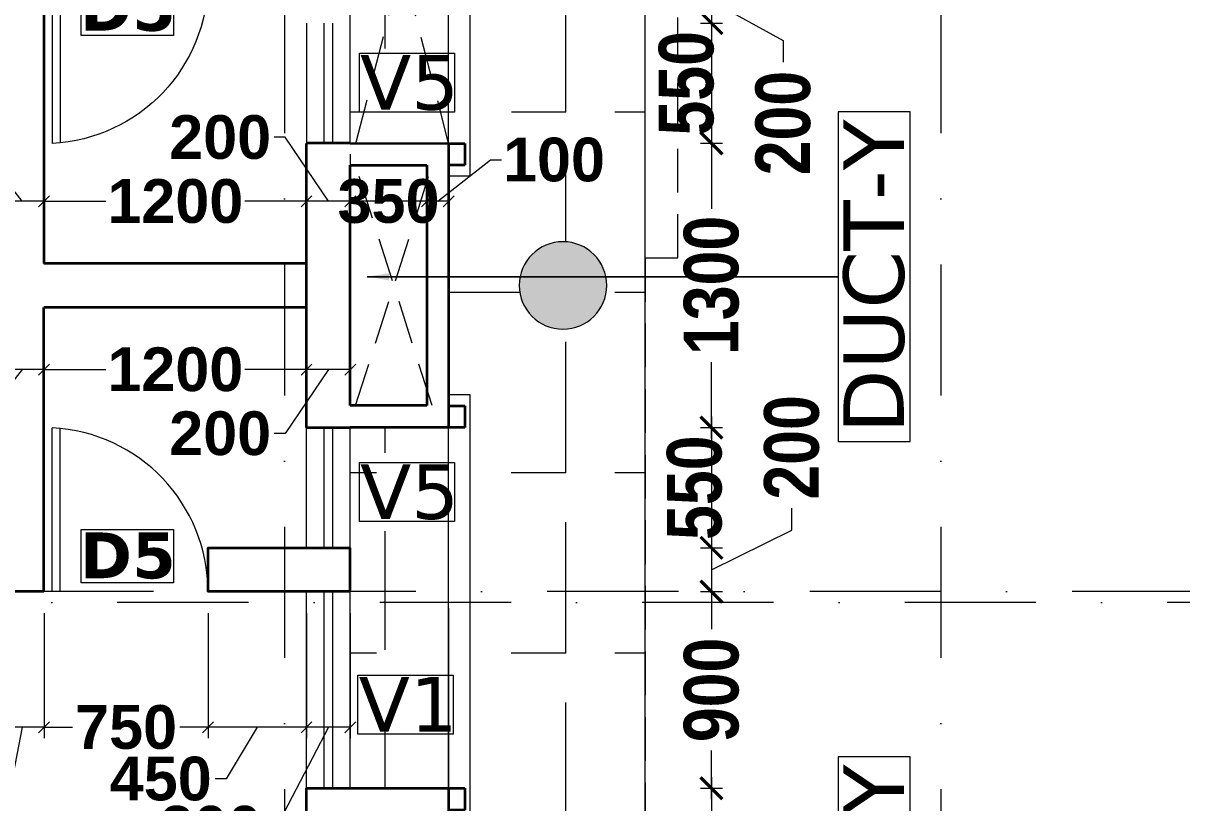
# Model space of a CAD drawing. Header units: millimetres. Extents: x -3092155 to 4513934, y -12317808 to 1850003.
# Drawn here: x -386529 to -381232, y -5569303 to -5565736 of the extents above; entities that cross this region are included whole.
import ezdxf

# ---------------------------------------------------------------- set-up
doc = ezdxf.new("R2010")
doc.units = ezdxf.units.MM
doc.header["$LTSCALE"] = 2
doc.header["$MEASUREMENT"] = 0
doc.header["$PDMODE"] = 34
doc.header["$PDSIZE"] = 500
for name, pattern in [('DASHDOT', [1, 0.5, -0.25, 0, -0.25]), ('DASHED2', [0.375, 0.25, -0.125]), ('HIDDEN', [0.375, 0.25, -0.125])]:
    doc.linetypes.add(name, pattern=pattern)
for name, color, linetype, lineweight in [('COL. R', 140, 'Continuous', 15), ('cornice', 12, 'Continuous', 25), ('D DIM', 250, 'Continuous', 9), ('D5', 10, 'Continuous', 5), ('DIM', 27, 'Continuous', 5), ('DOOR', 27, 'Continuous', 5), ('DUCT', 37, 'Continuous', 35), ('glass', 5, 'Continuous', 15), ('GRID', 251, 'DASHDOT', 5), ('HAT', 42, 'Continuous', 5), ('PROJ', 251, 'HIDDEN', 5), ('SILL', 74, 'Continuous', 9), ('v1', 162, 'Continuous', 5), ('VENTI', 162, 'Continuous', 5), ('W2', 162, 'Continuous', 5), ('WAll', 250, 'Continuous', 35)]:
    doc.layers.add(name, color=color, linetype=linetype, lineweight=lineweight)
doc.layers.add('DOT', color=7, linetype='DASHED2', lineweight=0, true_color=0x89067c)
doc.layers.add('duct text', color=7, linetype='Continuous', lineweight=5, true_color=0x30182a)
doc.styles.add('COLOUMNN DIM', font='ARIALNB.TTF', dxfattribs={"height": 550})
doc.styles.add('door', font='arial.ttf', dxfattribs={"height": 70})
doc.styles.add('INNER DIM', font='ARIALNB.TTF', dxfattribs={"height": 250})
doc.styles.add('int dim', font='arialbd.ttf', dxfattribs={"height": 200})
doc.styles.add('style2', font='verdana.ttf')
doc.dimstyles.new('DOOR', dxfattribs={"dimtxt": 100, "dimasz": 100, "dimexe": 25, "dimexo": 50, "dimgap": 25, "dimtad": 0, "dimtih": 1, "dimtoh": 1, "dimdec": 0, "dimzin": 3, "dimdsep": 46, "dimtxsty": 'door', "dimblk": 'OBLIQUE', "dimcen": 200, "dimclrd": 256, "dimclre": 256, "dimclrt": 256, "dimadec": 0, "dimazin": 0, "dimtfac": 1, "dimtdec": 0, "dimtofl": 0, "dimtmove": 2, "dimatfit": 3, "dimfxl": 300, "dimfxlon": 1, "dimfrac": 1, "dimtolj": 1, "dimtzin": 0, "dimlwd": -1, "dimlwe": -1, "dimarcsym": 0})
doc.dimstyles.new('external final', dxfattribs={"dimscale": 0, "dimtxt": 250, "dimasz": 100, "dimexe": 50, "dimexo": 50, "dimgap": 50, "dimtad": 0, "dimdec": 0, "dimzin": 0, "dimdsep": 46, "dimtxsty": 'INNER DIM', "dimblk": 'ARCHTICK', "dimcen": 100, "dimdle": 50, "dimclrd": 256, "dimclre": 256, "dimclrt": 256, "dimadec": 0, "dimazin": 0, "dimtfac": 1, "dimtdec": 0, "dimtix": 1, "dimtmove": 1, "dimatfit": 3, "dimfxl": 50, "dimfxlon": 1, "dimtolj": 1, "dimtzin": 0, "dimlwd": -1, "dimlwe": -1, "dimarcsym": 1})
doc.dimstyles.new('lamon', dxfattribs={"dimtxt": 200, "dimasz": 50, "dimexe": 50, "dimexo": 100, "dimgap": 25, "dimtad": 0, "dimdec": 0, "dimzin": 3, "dimdsep": 46, "dimtxsty": 'int dim', "dimblk": 'OBLIQUE', "dimcen": 90, "dimclrd": 256, "dimclre": 256, "dimclrt": 256, "dimadec": 0, "dimazin": 0, "dimtfac": 1, "dimtdec": 0, "dimtofl": 0, "dimtmove": 1, "dimatfit": 3, "dimfxl": 1, "dimfrac": 1, "dimtolj": 1, "dimtzin": 0, "dimlwd": -1, "dimlwe": -1, "dimarcsym": 1})

# ---------------------------------------------------------------- blocks, each defined once
blk = doc.blocks.new('A$C782B46B9')
at = {"layer": 'DOOR', "ltscale": 100}
for p, q in [((998.8, 100), (3.8, 100)), ((998.8, 100), (998.8, 0)), ((998.8, 50), (0, 50))]:
    blk.add_line(p, q, dxfattribs=at)
blk.add_arc((998.8, 0), 1000, 90, 177.13402, dxfattribs=at)
blk = doc.blocks.new('_ArchTick')
at = {"color": 0, "linetype": 'ByBlock', "const_width": 0.15}
blk.add_lwpolyline([(-0.5, -0.5), (0.5, 0.5)], dxfattribs=at)
blk = doc.blocks.new('*D275')
at = {"layer": 'D DIM', "ltscale": 100, "transparency": 16777216}
for p, q in [((-383381.9, -5565486.2), (-383381.9, -5565786.2)), ((-383431.9, -5565536.2), (-383331.9, -5565536.2)), ((-383381.9, -5565636.2), (-383054.3, -5565814.9)), ((-383431.9, -5565736.2), (-383331.9, -5565736.2)), ((-383054.3, -5565814.9), (-383054.3, -5565914.9))]:
    blk.add_line(p, q, dxfattribs=at)
at = {"layer": 'Defpoints', "color": 0, "lineweight": 50, "ltscale": 100, "transparency": 16777216}
for p in [(-385033.5, -5565536.2), (-385033.5, -5565736.2), (-383381.9, -5565736.2)]:
    blk.add_point(p, dxfattribs=at)
at = {"layer": 'D DIM', "ltscale": 100, "transparency": 16777216, "xscale": 100, "yscale": 100, "zscale": 100}
for p, rotation in [((-383381.9, -5565536.2), 90), ((-383381.9, -5565736.2), 270)]:
    blk.add_blockref('_ArchTick', p, dxfattribs=dict(at, rotation=rotation))
at = {"layer": 'D DIM', "ltscale": 100, "transparency": 16777216, "insert": (-383054.3, -5566193.3), "char_height": 250, "attachment_point": 5, "rotation": 90, "style": 'INNER DIM'}
blk.add_mtext('\\A1;200', dxfattribs=at)
blk = doc.blocks.new('*D276')
at = {"layer": 'D DIM', "ltscale": 100, "transparency": 16777216}
for p, q in [((-383381.9, -5565686.2), (-383381.9, -5566335.9)), ((-383431.9, -5565736.2), (-383331.9, -5565736.2)), ((-383431.9, -5566285.9), (-383331.9, -5566285.9))]:
    blk.add_line(p, q, dxfattribs=at)
at = {"layer": 'Defpoints', "color": 0, "lineweight": 50, "ltscale": 100, "transparency": 16777216}
for p in [(-385033.5, -5565736.2), (-384583.5, -5566285.9), (-383381.9, -5566285.9)]:
    blk.add_point(p, dxfattribs=at)
at = {"layer": 'D DIM', "ltscale": 100, "transparency": 16777216, "xscale": 100, "yscale": 100, "zscale": 100}
for p, rotation in [((-383381.9, -5565736.2), 90), ((-383381.9, -5566285.9), 270)]:
    blk.add_blockref('_ArchTick', p, dxfattribs=dict(at, rotation=rotation))
at = {"layer": 'D DIM', "ltscale": 100, "transparency": 16777216, "insert": (-383496.3, -5566011.1), "char_height": 250, "attachment_point": 5, "rotation": 90, "style": 'INNER DIM'}
blk.add_mtext('\\A1;550', dxfattribs=at)
blk = doc.blocks.new('*D277')
at = {"layer": 'D DIM', "ltscale": 100, "transparency": 16777216}
for p, q in [((-383381.9, -5566235.9), (-383381.9, -5566585.7)), ((-383431.9, -5566285.9), (-383331.9, -5566285.9)), ((-383381.9, -5567635.9), (-383381.9, -5567286.2)), ((-383431.9, -5567585.9), (-383331.9, -5567585.9))]:
    blk.add_line(p, q, dxfattribs=at)
at = {"layer": 'Defpoints', "color": 0, "lineweight": 50, "ltscale": 100, "transparency": 16777216}
for p in [(-384583.5, -5566285.9), (-384583.5, -5567585.9), (-383381.9, -5567585.9)]:
    blk.add_point(p, dxfattribs=at)
at = {"layer": 'D DIM', "ltscale": 100, "transparency": 16777216, "xscale": 100, "yscale": 100, "zscale": 100}
for p, rotation in [((-383381.9, -5566285.9), 90), ((-383381.9, -5567585.9), 270)]:
    blk.add_blockref('_ArchTick', p, dxfattribs=dict(at, rotation=rotation))
at = {"layer": 'D DIM', "ltscale": 100, "transparency": 16777216, "insert": (-383381.9, -5566935.9), "char_height": 250, "attachment_point": 5, "rotation": 90, "style": 'INNER DIM'}
blk.add_mtext('\\A1;1300', dxfattribs=at)
blk = doc.blocks.new('*D278')
at = {"layer": 'D DIM', "ltscale": 100, "transparency": 16777216}
for p, q in [((-383381.9, -5567535.9), (-383381.9, -5568186.2)), ((-383431.9, -5567585.9), (-383331.9, -5567585.9)), ((-383431.9, -5568136.2), (-383331.9, -5568136.2))]:
    blk.add_line(p, q, dxfattribs=at)
at = {"layer": 'Defpoints', "color": 0, "lineweight": 50, "ltscale": 100, "transparency": 16777216}
for p in [(-384583.5, -5567585.9), (-385033.5, -5568136.2), (-383381.9, -5568136.2)]:
    blk.add_point(p, dxfattribs=at)
at = {"layer": 'D DIM', "ltscale": 100, "transparency": 16777216, "xscale": 100, "yscale": 100, "zscale": 100}
for p, rotation in [((-383381.9, -5567585.9), 90), ((-383381.9, -5568136.2), 270)]:
    blk.add_blockref('_ArchTick', p, dxfattribs=dict(at, rotation=rotation))
at = {"layer": 'D DIM', "ltscale": 100, "transparency": 16777216, "insert": (-383459.2, -5567861.1), "char_height": 250, "attachment_point": 5, "rotation": 90, "style": 'INNER DIM'}
blk.add_mtext('\\A1;550', dxfattribs=at)
blk = doc.blocks.new('*D279')
at = {"layer": 'D DIM', "ltscale": 100, "transparency": 16777216}
for p, q in [((-383014.7, -5568055.1), (-383014.7, -5567955.1)), ((-383381.9, -5568236.2), (-383014.7, -5568055.1)), ((-383381.9, -5568086.2), (-383381.9, -5568386.2)), ((-383431.9, -5568136.2), (-383331.9, -5568136.2)), ((-383431.9, -5568336.2), (-383331.9, -5568336.2))]:
    blk.add_line(p, q, dxfattribs=at)
at = {"layer": 'Defpoints', "color": 0, "lineweight": 50, "ltscale": 100, "transparency": 16777216}
for p in [(-385033.5, -5568136.2), (-385033.5, -5568336.2), (-383381.9, -5568336.2)]:
    blk.add_point(p, dxfattribs=at)
at = {"layer": 'D DIM', "ltscale": 100, "transparency": 16777216, "xscale": 100, "yscale": 100, "zscale": 100}
for p, rotation in [((-383381.9, -5568136.2), 90), ((-383381.9, -5568336.2), 270)]:
    blk.add_blockref('_ArchTick', p, dxfattribs=dict(at, rotation=rotation))
at = {"layer": 'D DIM', "ltscale": 100, "transparency": 16777216, "insert": (-383014.7, -5567676.7), "char_height": 250, "attachment_point": 5, "rotation": 90, "style": 'INNER DIM'}
blk.add_mtext('\\A1;200', dxfattribs=at)
blk = doc.blocks.new('*D280')
at = {"layer": 'D DIM', "ltscale": 100, "transparency": 16777216}
for p, q in [((-383381.9, -5568286.2), (-383381.9, -5568508.7)), ((-383431.9, -5568336.2), (-383331.9, -5568336.2)), ((-383381.9, -5569285.9), (-383381.9, -5569063.5)), ((-383431.9, -5569235.9), (-383331.9, -5569235.9))]:
    blk.add_line(p, q, dxfattribs=at)
at = {"layer": 'Defpoints', "color": 0, "lineweight": 50, "ltscale": 100, "transparency": 16777216}
for p in [(-385033.5, -5568336.2), (-384583.5, -5569235.9), (-383381.9, -5569235.9)]:
    blk.add_point(p, dxfattribs=at)
at = {"layer": 'D DIM', "ltscale": 100, "transparency": 16777216, "xscale": 100, "yscale": 100, "zscale": 100}
for p, rotation in [((-383381.9, -5568336.2), 90), ((-383381.9, -5569235.9), 270)]:
    blk.add_blockref('_ArchTick', p, dxfattribs=dict(at, rotation=rotation))
at = {"layer": 'D DIM', "ltscale": 100, "transparency": 16777216, "insert": (-383381.9, -5568786.1), "char_height": 250, "attachment_point": 5, "rotation": 90, "style": 'INNER DIM'}
blk.add_mtext('\\A1;900', dxfattribs=at)
blk = doc.blocks.new('*D281')
at = {"layer": 'D DIM', "ltscale": 100, "transparency": 16777216}
for p, q in [((-383381.9, -5569185.9), (-383381.9, -5569535.7)), ((-383431.9, -5569235.9), (-383331.9, -5569235.9)), ((-383381.9, -5570585.9), (-383381.9, -5570236.2)), ((-383431.9, -5570535.9), (-383331.9, -5570535.9))]:
    blk.add_line(p, q, dxfattribs=at)
at = {"layer": 'Defpoints', "color": 0, "lineweight": 50, "ltscale": 100, "transparency": 16777216}
for p in [(-384583.5, -5569235.9), (-384583.5, -5570535.9), (-383381.9, -5570535.9)]:
    blk.add_point(p, dxfattribs=at)
at = {"layer": 'D DIM', "ltscale": 100, "transparency": 16777216, "xscale": 100, "yscale": 100, "zscale": 100}
for p, rotation in [((-383381.9, -5569235.9), 90), ((-383381.9, -5570535.9), 270)]:
    blk.add_blockref('_ArchTick', p, dxfattribs=dict(at, rotation=rotation))
at = {"layer": 'D DIM', "ltscale": 100, "transparency": 16777216, "insert": (-383381.9, -5569885.9), "char_height": 250, "attachment_point": 5, "rotation": 90, "style": 'INNER DIM'}
blk.add_mtext('\\A1;1300', dxfattribs=at)
blk = doc.blocks.new('_Oblique')
at = {"color": 0, "linetype": 'ByBlock', "lineweight": -2}
blk.add_line((-0.5, -0.5), (0.5, 0.5), dxfattribs=at)
blk = doc.blocks.new('*D673')
at = {"layer": 'Defpoints', "color": 0, "lineweight": 50, "ltscale": 100, "transparency": 16777216}
for p in [(-384683.5, -5566551.1), (-384683.5, -5566632.5), (-384583.5, -5566632.5)]:
    blk.add_point(p, dxfattribs=at)
at = {"layer": 'DIM', "ltscale": 100, "transparency": 16777216}
for p, q in [((-384633.5, -5566551.1), (-384392.2, -5566361.4)), ((-384392.2, -5566361.4), (-384342.2, -5566361.4)), ((-384683.5, -5566532.5), (-384683.5, -5566501.1)), ((-384583.5, -5566532.5), (-384583.5, -5566501.1)), ((-384583.5, -5566551.1), (-384683.5, -5566551.1))]:
    blk.add_line(p, q, dxfattribs=at)
at = {"layer": 'DIM', "ltscale": 100, "transparency": 16777216, "xscale": 50, "yscale": 50, "zscale": 50, "rotation": 180}
blk.add_blockref('_Oblique', (-384683.5, -5566551.1), dxfattribs=at)
at = {"layer": 'DIM', "ltscale": 100, "transparency": 16777216, "xscale": 50, "yscale": 50, "zscale": 50}
blk.add_blockref('_Oblique', (-384583.5, -5566551.1), dxfattribs=at)
at = {"layer": 'DIM', "ltscale": 100, "transparency": 16777216, "insert": (-384102.1, -5566361.4), "char_height": 200, "attachment_point": 5, "style": 'int dim'}
blk.add_mtext('\\A1;100', dxfattribs=at)
blk = doc.blocks.new('*D674')
at = {"layer": 'Defpoints', "color": 0, "lineweight": 50, "ltscale": 100, "transparency": 16777216}
for p in [(-385033.5, -5566385.9), (-385033.5, -5566551.1), (-384683.5, -5566632.5)]:
    blk.add_point(p, dxfattribs=at)
at = {"layer": 'DIM', "ltscale": 100, "transparency": 16777216}
for p, q in [((-385033.5, -5566485.9), (-385033.5, -5566601.1)), ((-384683.5, -5566532.5), (-384683.5, -5566501.1)), ((-384683.5, -5566551.1), (-385033.5, -5566551.1))]:
    blk.add_line(p, q, dxfattribs=at)
at = {"layer": 'DIM', "ltscale": 100, "transparency": 16777216, "xscale": 50, "yscale": 50, "zscale": 50, "rotation": 180}
blk.add_blockref('_Oblique', (-385033.5, -5566551.1), dxfattribs=at)
at = {"layer": 'DIM', "ltscale": 100, "transparency": 16777216, "xscale": 50, "yscale": 50, "zscale": 50}
blk.add_blockref('_Oblique', (-384683.5, -5566551.1), dxfattribs=at)
at = {"layer": 'DIM', "ltscale": 100, "transparency": 16777216, "insert": (-384858.5, -5566551.1), "char_height": 200, "attachment_point": 5, "style": 'int dim'}
blk.add_mtext('\\A1;350', dxfattribs=at)
blk = doc.blocks.new('*D675')
at = {"layer": 'Defpoints', "color": 0, "lineweight": 50, "ltscale": 100, "transparency": 16777216}
for p in [(-385233.5, -5566285.9), (-385033.5, -5566385.9), (-385233.5, -5566551.1)]:
    blk.add_point(p, dxfattribs=at)
at = {"layer": 'DIM', "ltscale": 100, "transparency": 16777216}
for p, q in [((-385330.7, -5566258.4), (-385380.7, -5566258.4)), ((-385133.5, -5566551.1), (-385330.7, -5566258.4)), ((-385233.5, -5566385.9), (-385233.5, -5566601.1)), ((-385033.5, -5566485.9), (-385033.5, -5566601.1)), ((-385033.5, -5566551.1), (-385233.5, -5566551.1))]:
    blk.add_line(p, q, dxfattribs=at)
at = {"layer": 'DIM', "ltscale": 100, "transparency": 16777216, "xscale": 50, "yscale": 50, "zscale": 50, "rotation": 180}
blk.add_blockref('_Oblique', (-385233.5, -5566551.1), dxfattribs=at)
at = {"layer": 'DIM', "ltscale": 100, "transparency": 16777216, "xscale": 50, "yscale": 50, "zscale": 50}
blk.add_blockref('_Oblique', (-385033.5, -5566551.1), dxfattribs=at)
at = {"layer": 'DIM', "ltscale": 100, "transparency": 16777216, "insert": (-385628.4, -5566258.4), "char_height": 200, "attachment_point": 5, "style": 'int dim'}
blk.add_mtext('\\A1;200', dxfattribs=at)
blk = doc.blocks.new('*D676')
at = {"layer": 'Defpoints', "color": 0, "lineweight": 50, "ltscale": 100, "transparency": 16777216}
for p in [(-385233.5, -5566285.9), (-386433.5, -5566551.1), (-386433.5, -5566836.2)]:
    blk.add_point(p, dxfattribs=at)
at = {"layer": 'DIM', "ltscale": 100, "transparency": 16777216}
for p, q in [((-385233.5, -5566385.9), (-385233.5, -5566601.1)), ((-386433.5, -5566736.2), (-386433.5, -5566501.1)), ((-386433.5, -5566551.1), (-386151.4, -5566551.1)), ((-385233.5, -5566551.1), (-385515.7, -5566551.1))]:
    blk.add_line(p, q, dxfattribs=at)
at = {"layer": 'DIM', "ltscale": 100, "transparency": 16777216, "xscale": 50, "yscale": 50, "zscale": 50, "rotation": 180}
blk.add_blockref('_Oblique', (-386433.5, -5566551.1), dxfattribs=at)
at = {"layer": 'DIM', "ltscale": 100, "transparency": 16777216, "xscale": 50, "yscale": 50, "zscale": 50}
blk.add_blockref('_Oblique', (-385233.5, -5566551.1), dxfattribs=at)
at = {"layer": 'DIM', "ltscale": 100, "transparency": 16777216, "insert": (-385833.5, -5566551.1), "char_height": 200, "attachment_point": 5, "style": 'int dim'}
blk.add_mtext('\\A1;1200', dxfattribs=at)
blk = doc.blocks.new('*D677')
at = {"layer": 'Defpoints', "color": 0, "lineweight": 50, "ltscale": 100, "transparency": 16777216}
for p in [(-386633.5, -5566551.1), (-386633.5, -5566836.2), (-386433.5, -5566836.2)]:
    blk.add_point(p, dxfattribs=at)
at = {"layer": 'DIM', "ltscale": 100, "transparency": 16777216}
for p, q in [((-386761.8, -5566259.3), (-386811.8, -5566259.3)), ((-386533.5, -5566551.1), (-386761.8, -5566259.3)), ((-386633.5, -5566736.2), (-386633.5, -5566501.1)), ((-386433.5, -5566736.2), (-386433.5, -5566501.1)), ((-386433.5, -5566551.1), (-386633.5, -5566551.1))]:
    blk.add_line(p, q, dxfattribs=at)
at = {"layer": 'DIM', "ltscale": 100, "transparency": 16777216, "xscale": 50, "yscale": 50, "zscale": 50, "rotation": 180}
blk.add_blockref('_Oblique', (-386633.5, -5566551.1), dxfattribs=at)
at = {"layer": 'DIM', "ltscale": 100, "transparency": 16777216, "xscale": 50, "yscale": 50, "zscale": 50}
blk.add_blockref('_Oblique', (-386433.5, -5566551.1), dxfattribs=at)
at = {"layer": 'DIM', "ltscale": 100, "transparency": 16777216, "insert": (-387059.5, -5566259.3), "char_height": 200, "attachment_point": 5, "style": 'int dim'}
blk.add_mtext('\\A1;200', dxfattribs=at)
blk = doc.blocks.new('*D693')
at = {"layer": 'Defpoints', "color": 0, "lineweight": 50, "ltscale": 100, "transparency": 16777216}
for p in [(-385233.5, -5568335.7), (-385033.5, -5568335.7), (-385233.5, -5568957.1)]:
    blk.add_point(p, dxfattribs=at)
at = {"layer": 'DIM', "ltscale": 100, "transparency": 16777216}
for p, q in [((-385233.5, -5568435.7), (-385233.5, -5569007.1)), ((-385033.5, -5568435.7), (-385033.5, -5569007.1)), ((-385133.5, -5568957.1), (-385373.9, -5569418.1)), ((-385033.5, -5568957.1), (-385233.5, -5568957.1)), ((-385373.9, -5569418.1), (-385423.9, -5569418.1))]:
    blk.add_line(p, q, dxfattribs=at)
at = {"layer": 'DIM', "ltscale": 100, "transparency": 16777216, "xscale": 50, "yscale": 50, "zscale": 50}
for p, rotation in [((-385233.5, -5568957.1), 180.0000006403302), ((-385033.5, -5568957.1), 6.403302688e-07)]:
    blk.add_blockref('_Oblique', p, dxfattribs=dict(at, rotation=rotation))
at = {"layer": 'DIM', "ltscale": 100, "transparency": 16777216, "insert": (-385671.6, -5569418.1), "char_height": 200, "attachment_point": 5, "rotation": 0, "style": 'int dim'}
blk.add_mtext('\\A1;200', dxfattribs=at)
blk = doc.blocks.new('*D694')
at = {"layer": 'Defpoints', "color": 0, "lineweight": 50, "ltscale": 100, "transparency": 16777216}
for p in [(-385683.5, -5568335.7), (-385233.5, -5568335.7), (-385683.5, -5568957.1)]:
    blk.add_point(p, dxfattribs=at)
at = {"layer": 'DIM', "ltscale": 100, "transparency": 16777216}
for p, q in [((-385683.5, -5568435.7), (-385683.5, -5569007.1)), ((-385233.5, -5568435.7), (-385233.5, -5569007.1)), ((-385233.5, -5568957.1), (-385683.5, -5568957.1)), ((-385458.5, -5568957.1), (-385601.5, -5569192.9)), ((-385601.5, -5569192.9), (-385651.5, -5569192.9))]:
    blk.add_line(p, q, dxfattribs=at)
at = {"layer": 'DIM', "ltscale": 100, "transparency": 16777216, "xscale": 50, "yscale": 50, "zscale": 50}
for p, rotation in [((-385683.5, -5568957.1), 180.0000006403302), ((-385233.5, -5568957.1), 6.403302688e-07)]:
    blk.add_blockref('_Oblique', p, dxfattribs=dict(at, rotation=rotation))
at = {"layer": 'DIM', "ltscale": 100, "transparency": 16777216, "insert": (-385900.1, -5569192.9), "char_height": 200, "attachment_point": 5, "rotation": 0, "style": 'int dim'}
blk.add_mtext('\\A1;450', dxfattribs=at)
blk = doc.blocks.new('*D695')
at = {"layer": 'Defpoints', "color": 0, "lineweight": 50, "ltscale": 100, "transparency": 16777216}
for p in [(-386433.5, -5568334.5), (-385683.5, -5568335.7), (-386433.5, -5568957.1)]:
    blk.add_point(p, dxfattribs=at)
at = {"layer": 'DIM', "ltscale": 100, "transparency": 16777216}
for p, q in [((-386433.5, -5568434.5), (-386433.5, -5569007.1)), ((-385683.5, -5568435.7), (-385683.5, -5569007.1)), ((-386433.5, -5568957.1), (-386303.8, -5568957.1)), ((-385683.5, -5568957.1), (-385813.3, -5568957.1))]:
    blk.add_line(p, q, dxfattribs=at)
at = {"layer": 'DIM', "ltscale": 100, "transparency": 16777216, "xscale": 50, "yscale": 50, "zscale": 50}
for p, rotation in [((-386433.5, -5568957.1), 180.0000006403302), ((-385683.5, -5568957.1), 6.403302688e-07)]:
    blk.add_blockref('_Oblique', p, dxfattribs=dict(at, rotation=rotation))
at = {"layer": 'DIM', "ltscale": 100, "transparency": 16777216, "insert": (-386058.5, -5568957.1), "char_height": 200, "attachment_point": 5, "rotation": 0, "style": 'int dim'}
blk.add_mtext('\\A1;750', dxfattribs=at)
blk = doc.blocks.new('*D696')
at = {"layer": 'Defpoints', "color": 0, "lineweight": 50, "ltscale": 100, "transparency": 16777216}
for p in [(-386633.5, -5568334.5), (-386433.5, -5568334.5), (-386633.5, -5568957.1)]:
    blk.add_point(p, dxfattribs=at)
at = {"layer": 'DIM', "ltscale": 100, "transparency": 16777216}
for p, q in [((-386633.5, -5568434.5), (-386633.5, -5569007.1)), ((-386433.5, -5568434.5), (-386433.5, -5569007.1)), ((-386433.5, -5568957.1), (-386633.5, -5568957.1)), ((-386533.5, -5568957.1), (-386590.4, -5569248.9)), ((-386590.4, -5569248.9), (-386640.4, -5569248.9))]:
    blk.add_line(p, q, dxfattribs=at)
at = {"layer": 'DIM', "ltscale": 100, "transparency": 16777216, "xscale": 50, "yscale": 50, "zscale": 50}
for p, rotation in [((-386633.5, -5568957.1), 180.0000006403302), ((-386433.5, -5568957.1), 6.403302688e-07)]:
    blk.add_blockref('_Oblique', p, dxfattribs=dict(at, rotation=rotation))
at = {"layer": 'DIM', "ltscale": 100, "transparency": 16777216, "insert": (-386888.1, -5569248.9), "char_height": 200, "attachment_point": 5, "rotation": 0, "style": 'int dim'}
blk.add_mtext('\\A1;200', dxfattribs=at)
blk = doc.blocks.new('*D705')
at = {"layer": 'Defpoints', "color": 0, "lineweight": 50, "ltscale": 100, "transparency": 16777216}
for p in [(-385233.5, -5567320.8), (-385033.5, -5567485.9), (-385233.5, -5567585.9)]:
    blk.add_point(p, dxfattribs=at)
at = {"layer": 'DIM', "ltscale": 100, "transparency": 16777216}
for p, q in [((-385233.5, -5567485.9), (-385233.5, -5567270.8)), ((-385033.5, -5567385.9), (-385033.5, -5567270.8)), ((-385133.5, -5567320.8), (-385330.7, -5567613.4)), ((-385033.5, -5567320.8), (-385233.5, -5567320.8)), ((-385330.7, -5567613.4), (-385380.7, -5567613.4))]:
    blk.add_line(p, q, dxfattribs=at)
at = {"layer": 'DIM', "ltscale": 100, "transparency": 16777216, "xscale": 50, "yscale": 50, "zscale": 50}
for p, rotation in [((-385233.5, -5567320.8), 180.0000006403302), ((-385033.5, -5567320.8), 6.403302688e-07)]:
    blk.add_blockref('_Oblique', p, dxfattribs=dict(at, rotation=rotation))
at = {"layer": 'DIM', "ltscale": 100, "transparency": 16777216, "insert": (-385628.4, -5567613.4), "char_height": 200, "attachment_point": 5, "rotation": 0, "style": 'int dim'}
blk.add_mtext('\\A1;200', dxfattribs=at)
blk = doc.blocks.new('*D706')
at = {"layer": 'Defpoints', "color": 0, "lineweight": 50, "ltscale": 100, "transparency": 16777216}
for p in [(-386433.5, -5567035.7), (-386433.5, -5567320.8), (-385233.5, -5567585.9)]:
    blk.add_point(p, dxfattribs=at)
at = {"layer": 'DIM', "ltscale": 100, "transparency": 16777216}
for p, q in [((-386433.5, -5567135.7), (-386433.5, -5567370.8)), ((-385233.5, -5567485.9), (-385233.5, -5567270.8)), ((-386433.5, -5567320.8), (-386151.4, -5567320.8)), ((-385233.5, -5567320.8), (-385515.7, -5567320.8))]:
    blk.add_line(p, q, dxfattribs=at)
at = {"layer": 'DIM', "ltscale": 100, "transparency": 16777216, "xscale": 50, "yscale": 50, "zscale": 50}
for p, rotation in [((-386433.5, -5567320.8), 180.0000006403302), ((-385233.5, -5567320.8), 6.403302688e-07)]:
    blk.add_blockref('_Oblique', p, dxfattribs=dict(at, rotation=rotation))
at = {"layer": 'DIM', "ltscale": 100, "transparency": 16777216, "insert": (-385833.5, -5567320.8), "char_height": 200, "attachment_point": 5, "rotation": 0, "style": 'int dim'}
blk.add_mtext('\\A1;1200', dxfattribs=at)
blk = doc.blocks.new('*D707')
at = {"layer": 'Defpoints', "color": 0, "lineweight": 50, "ltscale": 100, "transparency": 16777216}
for p in [(-386633.5, -5567035.7), (-386433.5, -5567035.7), (-386633.5, -5567320.8)]:
    blk.add_point(p, dxfattribs=at)
at = {"layer": 'DIM', "ltscale": 100, "transparency": 16777216}
for p, q in [((-386633.5, -5567135.7), (-386633.5, -5567370.8)), ((-386433.5, -5567135.7), (-386433.5, -5567370.8)), ((-386533.5, -5567320.8), (-386761.8, -5567612.5)), ((-386433.5, -5567320.8), (-386633.5, -5567320.8)), ((-386761.8, -5567612.5), (-386811.8, -5567612.5))]:
    blk.add_line(p, q, dxfattribs=at)
at = {"layer": 'DIM', "ltscale": 100, "transparency": 16777216, "xscale": 50, "yscale": 50, "zscale": 50}
for p, rotation in [((-386633.5, -5567320.8), 180.0000006403302), ((-386433.5, -5567320.8), 6.403302688e-07)]:
    blk.add_blockref('_Oblique', p, dxfattribs=dict(at, rotation=rotation))
at = {"layer": 'DIM', "ltscale": 100, "transparency": 16777216, "insert": (-387059.5, -5567612.5), "char_height": 200, "attachment_point": 5, "rotation": 0, "style": 'int dim'}
blk.add_mtext('\\A1;200', dxfattribs=at)
blk = doc.blocks.new('*D1043')
at = {"layer": 'D DIM', "ltscale": 100, "transparency": 16777216}
for p, q in [((-371304.6, -5563836.2), (-371304.6, -5565380.5)), ((-371354.6, -5563886.2), (-371254.6, -5563886.2)), ((-371304.6, -5568385.5), (-371304.6, -5566841.2)), ((-371254.6, -5568335.5), (-371354.6, -5568335.5))]:
    blk.add_line(p, q, dxfattribs=at)
at = {"layer": 'Defpoints', "color": 0, "lineweight": 50, "ltscale": 100, "transparency": 16777216}
for p in [(-456692.5, -5563886.2), (-371304.6, -5563886.2), (-369359.9, -5568335.5)]:
    blk.add_point(p, dxfattribs=at)
at = {"layer": 'D DIM', "ltscale": 100, "transparency": 16777216, "xscale": 100, "yscale": 100, "zscale": 100}
for p, rotation in [((-371304.6, -5563886.2), 90), ((-371304.6, -5568335.5), 270)]:
    blk.add_blockref('_ArchTick', p, dxfattribs=dict(at, rotation=rotation))
at = {"layer": 'D DIM', "ltscale": 100, "transparency": 16777216, "insert": (-371304.6, -5566110.8), "char_height": 550, "attachment_point": 5, "rotation": 90, "style": 'COLOUMNN DIM'}
blk.add_mtext('\\A1;4449', dxfattribs=at)
blk = doc.blocks.new('yhyjhr')
at = {"layer": 'COL. R', "ltscale": 100}
h = blk.add_hatch(color=256, dxfattribs=at)
h.set_gradient(color1=(0, 127, 255), color2=(41, 148, 255), one_color=1, tint=0.58)
h.paths.add_polyline_path([(-422317.5, -6086298.2, 1), (-421917.5, -6086298.2, 1)])
blk.add_circle((-422117.5, -6086298.2), 200, dxfattribs=at)
blk = doc.blocks.new('ujuj')
at = {"layer": 'DUCT', "ltscale": 100}
for p, q in [((-427849.3, -5813156.2), (-427849.3, -5813081.2)), ((-427849.3, -5813081.2), (-427749.3, -5813081.2)), ((-427749.3, -5813081.2), (-427749.3, -5813156.2)), ((-426099.3, -5813156.2), (-426099.3, -5813081.2)), ((-426099.3, -5813081.2), (-425999.3, -5813081.2)), ((-425999.3, -5813081.2), (-425999.3, -5813156.2))]:
    blk.add_line(p, q, dxfattribs=at)
at = {"layer": 'PROJ', "ltscale": 250}
blk.add_line((-426099.3, -5813156.2), (-427749.3, -5813156.2), dxfattribs=at)
at = {"layer": 'SILL', "ltscale": 100}
for p, q in [((-425949.3, -5813056.2), (-427898.9, -5813056.2)), ((-427898.9, -5813056.2), (-427898.9, -5813156.2)), ((-425949.3, -5813056.2), (-425949.3, -5813156.2)), ((-426099.3, -5813156.2), (-427749.3, -5813156.2))]:
    blk.add_line(p, q, dxfattribs=at)
blk = doc.blocks.new('hyh')
at = {"layer": 'duct text', "ltscale": 0.1}
for points in [[(-119218.5, -5611640.2), (-119218.5, -5610131.8), (-119547.6, -5610131.8), (-119547.6, -5611640.2)], [(-119218.5, -5614590.4), (-119218.5, -5613082.1), (-119547.6, -5613082.1), (-119547.6, -5614590.4)]]:
    blk.add_lwpolyline(points, close=True, dxfattribs=at)
at = {"layer": 'duct text', "ltscale": 0.1, "char_height": 276.639, "width": 1547.237, "attachment_point": 5, "rotation": 90, "style": 'style2'}
for insert in [(-119383.2, -5610884.6), (-119383.2, -5613834.9)]:
    blk.add_mtext('\\pt3043;DUCT-Y', dxfattribs=dict(at, insert=insert))
at = {"layer": 'duct text', "ltscale": 0.1}
blk.add_leader([(-121701.6, -5610886), (-119547.6, -5610886), (-121701.6, -5610886)], dimstyle='DOOR', dxfattribs=at)

msp = doc.modelspace()

# ---------------------------------------------------------------- hatches: boundary and pattern name
at = {"layer": 'HAT', "ltscale": 100}
h = msp.add_hatch(dxfattribs=at)
h.set_pattern_fill('ANGLE', color=256, scale=3000, style=0)
h.set_pattern_definition([(180, (-832849.1, 141206), (0, 825), [600, -225]), (90, (-832849.1, 141206), (825, 5e-14), [600, -225])])
h.paths.add_polyline_path([(-383685.1, -5564911), (-383685.1, -5565610.7), (-385035.1, -5565610.7), (-385035.1, -5565536.2), (-385035.1, -5564635.9), (-384585.5, -5564635.9), (-384585.5, -5563711.2), (-383535.1, -5563711.2), (-383535.1, -5564911)])
h.paths.add_polyline_path([(-384297.3, -5564902.1), (-384913.5, -5564902.1), (-384913.5, -5565259.3), (-384297.3, -5565259.3)], flags=0)
h.paths.add_polyline_path([(-383685.1, -5574111.7), (-383685.1, -5574861.4), (-383535.1, -5574861.4), (-383535.1, -5576061.2), (-384585.5, -5576061.2), (-384585.5, -5575135.9), (-385035.1, -5575135.9), (-385035.1, -5574111.7)])
h.paths.add_polyline_path([(-383685.1, -5565610.7), (-383685.1, -5574111.7), (-385035.1, -5574111.7), (-385035.1, -5573485.9), (-384585.5, -5573485.9), (-384585.5, -5572185.9), (-385035.1, -5572185.9), (-385035.1, -5570536.2), (-384585.5, -5570536.2), (-384585.5, -5569236.2), (-385035.1, -5569236.2), (-385035.1, -5567585.9), (-384585.5, -5567585.9), (-384585.5, -5566285.9), (-385035.1, -5566285.9), (-385035.1, -5565610.7)])
h.paths.add_polyline_path([(-383861, -5572835.9, 1), (-384261, -5572835.9, 1)], flags=16)
h.paths.add_polyline_path([(-384913.5, -5573565.9), (-384913.5, -5574060), (-384192.9, -5574060), (-384192.9, -5573565.9)], flags=16)
h.paths.add_polyline_path([(-384192.9, -5571661.5), (-384192.9, -5571167.4), (-384913.5, -5571167.4), (-384913.5, -5571661.5)], flags=16)
h.paths.add_polyline_path([(-383861, -5569885.9, 1), (-384261, -5569885.9, 1)], flags=16)
h.paths.add_polyline_path([(-384297.3, -5568959.3), (-384297.3, -5568602.1), (-384913.5, -5568602.1), (-384913.5, -5568959.3)], flags=0)
h.paths.add_polyline_path([(-384297.3, -5568059.3), (-384297.3, -5567702.1), (-384913.5, -5567702.1), (-384913.5, -5568059.3)], flags=0)
h.paths.add_polyline_path([(-383861, -5566935.9, 1), (-384261, -5566935.9, 1)], flags=16)
h.paths.add_polyline_path([(-384296.9, -5566209), (-384296.9, -5565851.9), (-384913.1, -5565851.9), (-384913.1, -5566209)], flags=0)
h.paths.add_polyline_path([(-384226.5, -5564839.3), (-384988.2, -5564839.3), (-384988.2, -5565320.2), (-384226.5, -5565320.2)], flags=24)
h.paths.add_polyline_path([(-384219.4, -5565786.1), (-384994.5, -5565786.1), (-384994.5, -5566272.8), (-384219.4, -5566272.8)], flags=24)
h.paths.add_polyline_path([(-384219.8, -5567636.4), (-384994.9, -5567636.4), (-384994.9, -5568123.1), (-384219.8, -5568123.1)], flags=24)
h.paths.add_polyline_path([(-384226.5, -5568539.3), (-384988.2, -5568539.3), (-384988.2, -5569020.2), (-384226.5, -5569020.2)], flags=24)
h.paths.add_polyline_path([(-384114.1, -5571158), (-384947.8, -5571158), (-384947.8, -5571644.2), (-384114.1, -5571644.2)], flags=24)

# ---------------------------------------------------------------- linework, layer by layer
at = {"layer": 'D5', "ltscale": 0.1}
for points in [[(-386263.3, -5565547), (-385841.8, -5565547), (-385841.8, -5565792), (-386263.3, -5565792)], [(-386263.3, -5568051.6), (-385841.8, -5568051.6), (-385841.8, -5568296.7), (-386263.3, -5568296.7)]]:
    msp.add_lwpolyline(points, close=True, dxfattribs=at)
at = {"layer": 'DOT', "ltscale": 400}
for p, q in [((-384584.3, -5564635.9), (-385008.9, -5566285.9)), ((-384583.9, -5566285.9), (-385008.9, -5564635.9)), ((-383535.1, -5566810.4), (-383535.1, -5565610.7)), ((-385033.5, -5566336.1), (-385033.5, -5567535.8)), ((-384658.9, -5567485.9), (-385008.9, -5566385.9)), ((-385008.9, -5567485.9), (-384658.9, -5566385.9)), ((-383685.1, -5566810.4), (-383685.1, -5572912)), ((-383685.1, -5566810.4), (-383535.1, -5566810.4))]:
    msp.add_line(p, q, dxfattribs=at)
at = {"layer": 'DOT', "linetype": 'Continuous', "ltscale": 400}
for p, q in [((-384583.9, -5566285.9), (-384584.3, -5564635.9)), ((-383685.1, -5574861.4), (-383685.1, -5564911)), ((-384583.5, -5569235.7), (-384583.9, -5567585.7))]:
    msp.add_line(p, q, dxfattribs=at)
at = {"layer": 'DUCT', "ltscale": 100}
for p, q in [((-385034.3, -5566285.9), (-385234.3, -5566285.9)), ((-385234.3, -5567586.2), (-385234.3, -5566286.2)), ((-385034.3, -5566285.9), (-384583.9, -5566286.2)), ((-384583.9, -5566286.2), (-384583.9, -5567585.9)), ((-385034.3, -5567485.9), (-385034.3, -5566385.9)), ((-385034.3, -5566385.9), (-384683.9, -5566386.1)), ((-384683.9, -5566386.1), (-384683.9, -5567485.9)), ((-384683.9, -5567485.9), (-385034.3, -5567485.9)), ((-385234.3, -5567586.2), (-385034.3, -5567586.2)), ((-384583.9, -5567585.9), (-385033.9, -5567585.9)), ((-385033.9, -5568336.2), (-385033.9, -5568136.2)), ((-385234.3, -5570536.2), (-385234.3, -5569236.2)), ((-385234.3, -5569236.2), (-384583.9, -5569236.2)), ((-384583.9, -5569236.2), (-384583.9, -5570535.9))]:
    msp.add_line(p, q, dxfattribs=at)
msp.add_lwpolyline([(-385034.3, -5568336.2), (-385683.9, -5568336.2), (-385683.9, -5568136.2), (-385034.3, -5568136.2)], dxfattribs=at)
at = {"layer": 'glass', "ltscale": 100}
for p, q in [((-385154.3, -5565736.2), (-385154.3, -5566285.9)), ((-385114.3, -5565736.2), (-385114.3, -5566286.2)), ((-385154.3, -5567586.2), (-385154.3, -5568136.2)), ((-385114.3, -5567586.2), (-385114.3, -5568136.2)), ((-385154.3, -5568336.2), (-385154.3, -5569236.2)), ((-385114.3, -5568336.2), (-385114.3, -5569236.2))]:
    msp.add_line(p, q, dxfattribs=at)
at = {"layer": 'GRID', "color": 5, "ltscale": 600}
for p, q in [((-385333.9, -5499634.4), (-385333.9, -5584428.2)), ((-382333.9, -5499634.4), (-382333.9, -5584428.2))]:
    msp.add_line(p, q, dxfattribs=at)
at = {"layer": 'GRID', "color": 6, "ltscale": 600}
for p, q in [((-367931.8, -5568335.5), (-458428.7, -5568335.5)), ((-365097, -5568386.2), (-461068.2, -5568386.2))]:
    msp.add_line(p, q, dxfattribs=at)
at = {"layer": 'SILL', "ltscale": 100}
for p, q in [((-385034.3, -5566286.2), (-385034.3, -5564636.2)), ((-385234.3, -5565736.2), (-385234.3, -5566285.9)), ((-385234.3, -5568136.2), (-385234.3, -5567586.2)), ((-385034.3, -5569236.2), (-385034.3, -5567586.2)), ((-385234.3, -5569236.2), (-385234.3, -5568336.2))]:
    msp.add_line(p, q, dxfattribs=at)
at = {"layer": 'VENTI', "ltscale": 100}
for points in [[(-384992, -5565873.9), (-384557.6, -5565873.9), (-384557.6, -5566143.5), (-384992, -5566143.5)], [(-384992, -5567746), (-384557.6, -5567746), (-384557.6, -5568015.6), (-384992, -5568015.6)], [(-384998.2, -5568718.4), (-384563.8, -5568718.4), (-384563.8, -5568988), (-384998.2, -5568988)]]:
    msp.add_lwpolyline(points, close=True, dxfattribs=at)
at = {"layer": 'WAll', "ltscale": 100}
for p, q in [((-386434.3, -5565536.2), (-386434.3, -5566836.2)), ((-385234.3, -5566836.2), (-386434.3, -5566836.2)), ((-385234.3, -5567036.2), (-386434.3, -5567036.2)), ((-386434.3, -5568336.2), (-386434.3, -5567036.2)), ((-386434.3, -5568336.2), (-386634.3, -5568336.2))]:
    msp.add_line(p, q, dxfattribs=at)

# ---------------------------------------------------------------- block references
at = {"layer": 'COL. R', "xscale": -1}
msp.add_blockref('yhyjhr', (-806178.5, 519362.3), dxfattribs=at)
at = {"layer": 'cornice', "color": 3, "lineweight": 50}
msp.add_blockref('hyh', (-263254.8, 43989.8), dxfattribs=at)
at = {"layer": 'cornice', "color": 3, "lineweight": 50, "rotation": 270}
for p in [(5428571.5, -5992385.3), (5428571.5, -5995335.5)]:
    msp.add_blockref('ujuj', p, dxfattribs=at)
at = {"layer": 'DOOR', "ltscale": 100, "yscale": 0.75, "zscale": 0.749999999998603, "rotation": 270}
for p, xscale in [((-386434.3, -5566286.5), -0.75), ((-386434.3, -5567587.1), 0.75)]:
    msp.add_blockref('A$C782B46B9', p, dxfattribs=dict(at, xscale=xscale))

# ---------------------------------------------------------------- texts
at = {"layer": 'D5', "ltscale": 0.1, "char_height": 210, "attachment_point": 5, "style": 'style2'}
for insert in [(-386050.7, -5565668), (-386050.7, -5568172.7)]:
    msp.add_mtext('\\pt2310;{\\fVerdana|b1|i0|c0|p34;D5}', dxfattribs=dict(at, insert=insert))
at = {"layer": 'v1', "style": 'style2'}
msp.add_text('V1', height=250, dxfattribs=at).set_placement((-384995.3, -5568976.5))
at = {"layer": 'W2', "style": 'style2'}
for p in [(-384989.1, -5566131.9), (-384989.1, -5568004.1)]:
    msp.add_text('V5', height=250, dxfattribs=at).set_placement(p)

# ---------------------------------------------------------------- dimensions: what is measured, and where the dimension line sits
at = {"layer": 'D DIM', "ltscale": 100}
for base, p1, p2, override, picture, middle in [((-371304.6, -5563886.2), (-369359.9, -5568335.5), (-456692.5, -5563886.2), {"dimscale": 1, "dimtxsty": 'COLOUMNN DIM'}, '*D1043', (-371304.6, -5566110.8)), ((-383381.9, -5567585.9), (-384583.5, -5566285.9), (-384583.5, -5567585.9), {"dimscale": 1}, '*D277', (-383381.9, -5566935.9)), ((-383381.9, -5569235.9), (-385033.5, -5568336.2), (-384583.5, -5569235.9), {"dimscale": 1}, '*D280', (-383381.9, -5568786.1)), ((-383381.9, -5570535.9), (-384583.5, -5569235.9), (-384583.5, -5570535.9), {"dimscale": 1}, '*D281', (-383381.9, -5569885.9))]:
    dim = msp.add_linear_dim(base=base, p1=p1, p2=p2, angle=90, dimstyle='external final', override=override, dxfattribs=at)
    dim.commit()
    dim.dimension.update_dxf_attribs({"geometry": picture, "text_midpoint": middle})
for base, p1, p2, picture, middle in [((-383381.9, -5565736.2), (-385033.5, -5565536.2), (-385033.5, -5565736.2), '*D275', (-383054.3, -5565964.9)), ((-383381.9, -5566285.9), (-385033.5, -5565736.2), (-384583.5, -5566285.9), '*D276', (-383496.3, -5566011.1)), ((-383381.9, -5568336.2), (-385033.5, -5568136.2), (-385033.5, -5568336.2), '*D279', (-383014.7, -5567905.1)), ((-383381.9, -5568136.2), (-384583.5, -5567585.9), (-385033.5, -5568136.2), '*D278', (-383459.2, -5567861.1))]:
    dim = msp.add_linear_dim(base=base, p1=p1, p2=p2, angle=90, dimstyle='external final', override={"dimscale": 1}, dxfattribs=at)
    dim.commit()
    dim.dimension.update_dxf_attribs({"geometry": picture, "text_midpoint": middle, "dimtype": 160})
at = {"layer": 'DIM', "ltscale": 100}
for base, p1, p2, picture, middle in [((-386633.5, -5566551.1), (-386433.5, -5566836.2), (-386633.5, -5566836.2), '*D677', (-386836.8, -5566259.3)), ((-385233.5, -5566551.1), (-385033.5, -5566385.9), (-385233.5, -5566285.9), '*D675', (-385405.7, -5566258.4)), ((-384683.5, -5566551.1), (-384583.5, -5566632.5), (-384683.5, -5566632.5), '*D673', (-384317.2, -5566361.4)), ((-385033.5, -5566551.1), (-384683.5, -5566632.5), (-385033.5, -5566385.9), '*D674', (-384858.5, -5566551.1)), ((-386633.5, -5567320.8), (-386433.5, -5567035.7), (-386633.5, -5567035.7), '*D707', (-386836.8, -5567612.5)), ((-385233.5, -5567320.8), (-385033.5, -5567485.9), (-385233.5, -5567585.9), '*D705', (-385405.7, -5567613.4)), ((-386633.5, -5568957.1), (-386433.5, -5568334.5), (-386633.5, -5568334.5), '*D696', (-386665.4, -5569248.9)), ((-385683.5, -5568957.1), (-385233.5, -5568335.7), (-385683.5, -5568335.7), '*D694', (-385676.5, -5569192.9)), ((-385233.5, -5568957.1), (-385033.5, -5568335.7), (-385233.5, -5568335.7), '*D693', (-385448.9, -5569418.1))]:
    dim = msp.add_linear_dim(base=base, p1=p1, p2=p2, angle=180, dimstyle='lamon', dxfattribs=at)
    dim.commit()
    dim.dimension.update_dxf_attribs({"geometry": picture, "text_midpoint": middle, "dimtype": 160})
for base, p1, p2, picture, middle in [((-386433.5, -5566551.1), (-385233.5, -5566285.9), (-386433.5, -5566836.2), '*D676', (-385833.5, -5566551.1)), ((-386433.5, -5567320.8), (-385233.5, -5567585.9), (-386433.5, -5567035.7), '*D706', (-385833.5, -5567320.8)), ((-386433.5, -5568957.1), (-385683.5, -5568335.7), (-386433.5, -5568334.5), '*D695', (-386058.5, -5568957.1))]:
    dim = msp.add_linear_dim(base=base, p1=p1, p2=p2, angle=180, dimstyle='lamon', dxfattribs=at)
    dim.commit()
    dim.dimension.update_dxf_attribs({"geometry": picture, "text_midpoint": middle})

doc.saveas('drawing.dxf')
